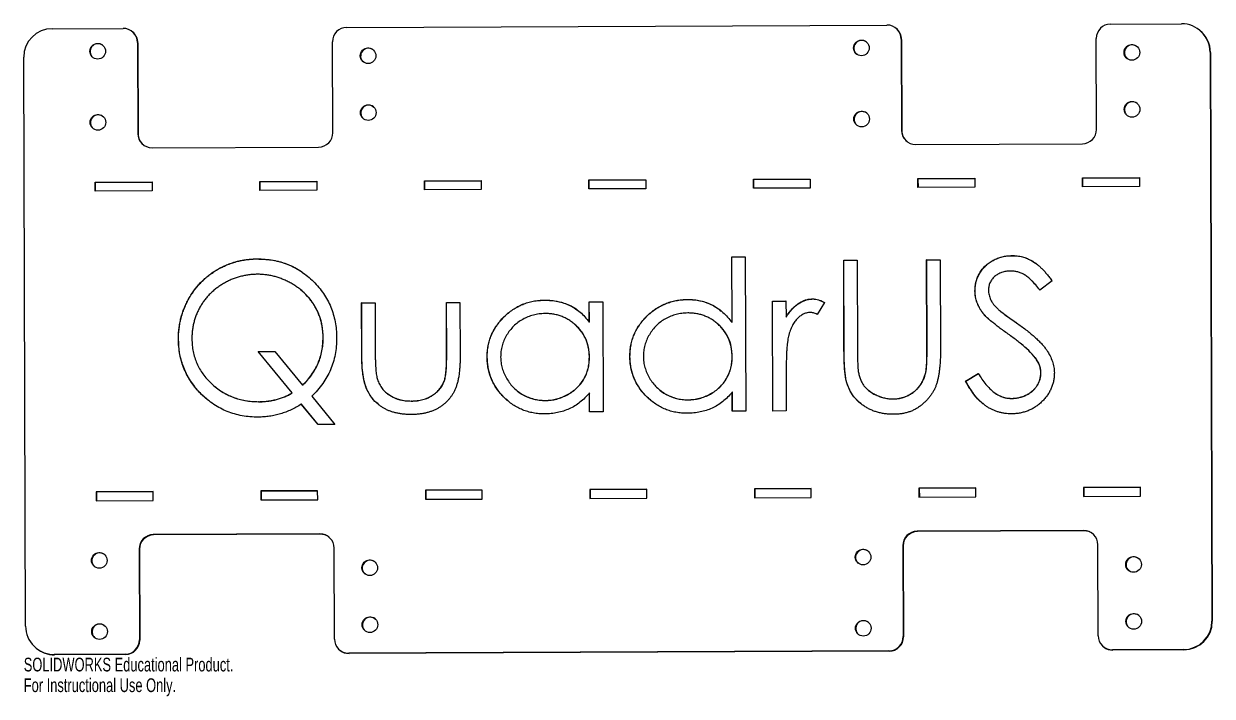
# Model space of a CAD drawing. Header units: millimetres. Extents: x -209 to 209, y -125 to 111.
import ezdxf

# ---------------------------------------------------------------- set-up
doc = ezdxf.new("R2010")
doc.units = ezdxf.units.MM
doc.styles.add('SLDTEXTSTYLE0', font='TXT', dxfattribs={"width": 0.7})

msp = doc.modelspace()

# ---------------------------------------------------------------- linework, layer by layer
at = {"color": 7, "linetype": 'Continuous', "lineweight": 25}
for p, q in [((-198.82, 109.08), (-173.83, 109.19)), ((-95.29, 109.54), (94.58, 110.36)), ((97.86, 109.16), (97.74, 109.25)), ((173.12, 110.7), (198.11, 110.81)), ((-170.55, 107.99), (-170.67, 108.08)), ((-100.17, 72.53), (-100.27, 104.52)), ((99.59, 105.39), (99.69, 73.4)), ((99.71, 105.29), (99.59, 105.39)), ((99.71, 105.29), (99.81, 73.31)), ((168.25, 73.7), (168.14, 105.69)), ((204.55, 108.5), (204.43, 108.59)), ((-168.82, 104.22), (-168.72, 72.23)), ((-168.7, 104.12), (-168.82, 104.22)), ((-168.7, 104.12), (-168.6, 72.14)), ((208.13, 100.86), (208.78, -99.04)), ((208.25, 100.77), (208.13, 100.86)), ((208.25, 100.77), (208.89, -99.14)), ((-208.13, -100.86), (-208.78, 99.04)), ((-168.72, 72.23), (-168.6, 72.14)), ((99.69, 73.4), (99.81, 73.31)), ((-163.7, 67.26), (-105.15, 67.51)), ((104.71, 68.43), (163.27, 68.68)), ((-183.65, 55.17), (-163.67, 55.26)), ((-183.64, 52), (-183.65, 55.17)), ((-183.65, 55.17), (-183.53, 55.08)), ((-183.53, 55.08), (-163.67, 55.17)), ((-183.52, 52), (-183.53, 55.08)), ((-163.67, 55.26), (-163.66, 52.09)), ((-125.83, 55.43), (-105.84, 55.51)), ((-125.82, 52.25), (-125.83, 55.43)), ((-125.83, 55.43), (-125.71, 55.33)), ((-125.71, 55.33), (-105.84, 55.42)), ((-125.7, 52.25), (-125.71, 55.33)), ((-105.84, 55.51), (-105.83, 52.34)), ((-68, 55.68), (-48.01, 55.77)), ((-67.99, 52.5), (-68, 55.68)), ((-68, 55.68), (-67.88, 55.58)), ((-67.88, 55.58), (-48.01, 55.67)), ((-67.87, 52.51), (-67.88, 55.58)), ((-48.01, 55.77), (-48, 52.59)), ((-10.17, 55.93), (9.81, 56.02)), ((-10.16, 52.76), (-10.17, 55.93)), ((-10.17, 55.93), (-10.06, 55.83)), ((-10.06, 55.83), (9.81, 55.92)), ((-10.05, 52.76), (-10.06, 55.83)), ((9.81, 56.02), (9.82, 52.84)), ((47.65, 56.18), (67.64, 56.27)), ((47.66, 53.01), (47.65, 56.18)), ((47.65, 56.18), (47.77, 56.09)), ((47.77, 56.09), (67.64, 56.17)), ((47.78, 53.01), (47.77, 56.09)), ((67.64, 56.27), (67.65, 53.1)), ((105.48, 56.43), (125.46, 56.52)), ((105.49, 53.26), (105.48, 56.43)), ((105.48, 56.43), (105.6, 56.34)), ((105.6, 56.34), (125.46, 56.43)), ((105.61, 53.26), (105.6, 56.34)), ((125.46, 56.52), (125.47, 53.35)), ((163.3, 56.69), (183.29, 56.77)), ((163.31, 53.51), (163.3, 56.69)), ((163.3, 56.69), (163.42, 56.59)), ((163.42, 56.59), (183.29, 56.68)), ((163.43, 53.51), (163.42, 56.59)), ((183.29, 56.77), (183.3, 53.6)), ((-163.66, 52.09), (-183.64, 52)), ((-105.83, 52.34), (-125.82, 52.25)), ((-48, 52.59), (-67.99, 52.5)), ((9.82, 52.84), (-10.16, 52.76)), ((67.65, 53.1), (47.66, 53.01)), ((125.47, 53.35), (105.49, 53.26)), ((183.3, 53.6), (163.31, 53.51)), ((138.54, 29.33), (138.51, 29.36)), ((-126.73, 28.18), (-126.77, 28.21)), ((40.06, 28.94), (44.8, 28.96)), ((40.13, 5.86), (40.06, 28.94)), ((40.09, 28.9), (40.06, 28.94)), ((40.09, 28.9), (44.8, 28.93)), ((40.17, 5.83), (40.09, 28.9)), ((44.8, 28.96), (44.98, -25.29)), ((79.38, 27.75), (84.13, 27.77)), ((79.48, -4.19), (79.38, 27.75)), ((79.42, 27.72), (79.38, 27.75)), ((79.42, 27.72), (84.13, 27.74)), ((79.52, -4.22), (79.42, 27.72)), ((84.13, 27.77), (84.23, -3.92)), ((108.53, 27.88), (113.28, 27.9)), ((108.63, -3.81), (108.53, 27.88)), ((108.57, 27.85), (108.53, 27.88)), ((108.57, 27.85), (113.28, 27.87)), ((108.67, -3.84), (108.57, 27.85)), ((113.28, 27.9), (113.38, -4.05)), ((144.14, 21.76), (144.09, 21.79)), ((-111.4, 17.3), (-111.45, 17.34)), ((125.55, 16.93), (125.52, 16.96)), ((152.62, 20.47), (148.34, 17.2)), ((-90.06, 12.77), (-85.31, 12.79)), ((-90, -5.7), (-90.06, 12.77)), ((-90.02, 12.74), (-90.06, 12.77)), ((-90.02, 12.74), (-85.31, 12.76)), ((-89.96, -5.73), (-90.02, 12.74)), ((-85.31, 12.79), (-85.26, -5.14)), ((-60.23, 12.9), (-55.48, 12.92)), ((-60.17, -5.03), (-60.23, 12.9)), ((-60.19, 12.87), (-60.23, 12.9)), ((-60.19, 12.87), (-55.48, 12.89)), ((-60.13, -5.06), (-60.19, 12.87)), ((-55.48, 12.92), (-55.42, -5.9)), ((-25.66, 13.7), (-25.7, 13.73)), ((-10.06, 13.12), (-5.32, 13.14)), ((-10.04, 5.97), (-10.06, 13.12)), ((-10.02, 13.09), (-10.06, 13.12)), ((-10.02, 13.09), (-5.32, 13.11)), ((-10, 5.94), (-10.02, 13.09)), ((-5.32, 13.14), (-5.19, -25.51)), ((24.51, 13.92), (24.47, 13.95)), ((54.34, 13.4), (59.09, 13.42)), ((54.47, -25.25), (54.34, 13.4)), ((54.38, 13.37), (54.34, 13.4)), ((54.38, 13.37), (59.09, 13.39)), ((54.5, -25.25), (54.38, 13.37)), ((59.09, 13.42), (59.11, 7.73)), ((68.55, 14.11), (68.51, 14.14)), ((72.65, 12.83), (70.06, 8.71)), ((128.54, 8.89), (128.5, 8.92)), ((134.3, 9.93), (134.35, 9.89)), ((-15.59, 5.58), (-15.63, 5.62)), ((-10, 5.94), (-10.04, 5.97)), ((34.58, 5.8), (34.53, 5.84)), ((40.17, 5.83), (40.13, 5.86)), ((59.14, 7.7), (59.11, 7.73)), ((140.93, 5.12), (140.89, 5.15)), ((-154.39, 0.02), (-154.42, 0.05)), ((-103.54, 0.55), (-103.58, 0.58)), ((108.67, -3.84), (108.63, -3.81)), ((141.59, -1.55), (141.54, -1.51)), ((-126.43, -4.34), (-120.51, -4.31)), ((-114.48, -18.89), (-126.43, -4.34)), ((-126.4, -4.37), (-126.43, -4.34)), ((-126.4, -4.37), (-120.49, -4.34)), ((-114.44, -18.92), (-126.4, -4.37)), ((-120.51, -4.31), (-110.77, -16.17)), ((-89.96, -5.73), (-90, -5.7)), ((-60.13, -5.06), (-60.17, -5.03)), ((-45.89, -6.29), (-45.93, -6.26)), ((-9.96, -6.32), (-10, -6.29)), ((4.27, -6.07), (4.24, -6.04)), ((40.21, -6.1), (40.17, -6.07)), ((79.52, -4.22), (79.48, -4.19)), ((146.78, -6.65), (146.75, -6.62)), ((59.17, -12.24), (59.21, -25.23)), ((108.16, -12.06), (108.12, -12.03)), ((122.23, -14.75), (126.69, -12.05)), ((122.27, -14.78), (126.73, -12.08)), ((148.7, -11.84), (148.66, -11.81)), ((-110.73, -16.2), (-110.77, -16.17)), ((-60.89, -14.48), (-60.93, -14.45)), ((80.5, -15.37), (80.46, -15.34)), ((122.27, -14.78), (122.23, -14.75)), ((-141.48, -16.75), (-141.43, -16.79)), ((-114.44, -18.92), (-114.48, -18.89)), ((-107.57, -20.07), (-99.41, -29.99)), ((-81.19, -18.99), (-81.14, -19.02)), ((-35.48, -18.05), (-35.44, -18.09)), ((-9.94, -25.53), (-9.96, -18.85)), ((-9.92, -18.88), (-9.96, -18.85)), ((-9.9, -25.53), (-9.92, -18.88)), ((14.69, -17.84), (14.73, -17.87)), ((40.23, -25.31), (40.21, -18.63)), ((40.25, -18.66), (40.21, -18.63)), ((40.27, -25.31), (40.25, -18.66)), ((88.05, -17.98), (88.1, -18.02)), ((131.73, -18.33), (131.78, -18.37)), ((138.37, -20.85), (138.33, -20.82)), ((-126.21, -22), (-126.25, -21.97)), ((-105.33, -30.02), (-111.23, -22.86)), ((-111.19, -22.89), (-111.23, -22.86)), ((-105.32, -30.02), (-111.19, -22.89)), ((-72.55, -21.77), (-72.59, -21.74)), ((-25.53, -21.56), (-25.56, -21.53)), ((24.64, -21.34), (24.6, -21.31)), ((96.78, -21.03), (96.74, -21)), ((-5.19, -25.51), (-9.94, -25.53)), ((44.98, -25.29), (40.23, -25.31)), ((59.21, -25.23), (54.47, -25.25)), ((-99.41, -29.99), (-105.33, -30.02)), ((-163.31, -53.51), (-183.3, -53.6)), ((-183.3, -53.6), (-183.29, -56.77)), ((-183.3, -53.6), (-183.18, -53.7)), ((-163.31, -53.61), (-183.18, -53.7)), ((-183.18, -53.7), (-183.17, -56.77)), ((-163.3, -56.69), (-163.31, -53.51)), ((-105.49, -53.26), (-125.47, -53.35)), ((-125.47, -53.35), (-125.46, -56.52)), ((-125.47, -53.35), (-125.36, -53.44)), ((-105.49, -53.36), (-125.36, -53.44)), ((-125.36, -53.44), (-125.35, -56.52)), ((-105.48, -56.43), (-105.49, -53.26)), ((-47.66, -53.01), (-67.65, -53.1)), ((-67.65, -53.1), (-67.64, -56.27)), ((-67.65, -53.1), (-67.53, -53.19)), ((-47.66, -53.11), (-67.53, -53.19)), ((-67.53, -53.19), (-67.52, -56.27)), ((-47.65, -56.18), (-47.66, -53.01)), ((10.16, -52.76), (-9.82, -52.84)), ((-9.82, -52.84), (-9.81, -56.02)), ((-9.82, -52.84), (-9.7, -52.94)), ((10.16, -52.85), (-9.7, -52.94)), ((-9.7, -52.94), (-9.69, -56.02)), ((10.17, -55.93), (10.16, -52.76)), ((67.99, -52.5), (48, -52.59)), ((48, -52.59), (48.01, -55.77)), ((48, -52.59), (48.12, -52.69)), ((67.99, -52.6), (48.12, -52.69)), ((48.12, -52.69), (48.13, -55.76)), ((68, -55.68), (67.99, -52.5)), ((125.82, -52.25), (105.83, -52.34)), ((105.83, -52.34), (105.84, -55.51)), ((105.83, -52.34), (105.95, -52.44)), ((125.82, -52.35), (105.95, -52.44)), ((105.95, -52.44), (105.96, -55.51)), ((125.83, -55.43), (125.82, -52.25)), ((183.64, -52), (163.66, -52.09)), ((163.66, -52.09), (163.67, -55.26)), ((163.66, -52.09), (163.77, -52.18)), ((183.64, -52.1), (163.77, -52.18)), ((163.77, -52.18), (163.78, -55.26)), ((183.65, -55.17), (183.64, -52)), ((-183.29, -56.77), (-163.3, -56.69)), ((-125.46, -56.52), (-105.48, -56.43)), ((-67.64, -56.27), (-47.65, -56.18)), ((-9.81, -56.02), (10.17, -55.93)), ((48.01, -55.77), (68, -55.68)), ((105.84, -55.51), (125.83, -55.43)), ((163.67, -55.26), (183.65, -55.17)), ((-104.71, -68.43), (-163.27, -68.68)), ((-163.27, -68.68), (-163.15, -68.78)), ((-104.59, -68.52), (-163.15, -68.78)), ((-104.59, -68.52), (-104.71, -68.43)), ((163.7, -67.26), (105.15, -67.51)), ((105.15, -67.51), (105.26, -67.61)), ((163.82, -67.35), (105.26, -67.61)), ((163.82, -67.35), (163.7, -67.26)), ((-168.25, -73.7), (-168.14, -105.69)), ((-168.13, -73.8), (-168.25, -73.7)), ((-168.13, -73.8), (-168.02, -105.78)), ((-99.59, -105.39), (-99.69, -73.4)), ((100.17, -72.53), (100.27, -104.52)), ((100.28, -72.63), (100.17, -72.53)), ((100.28, -72.63), (100.39, -104.61)), ((168.82, -104.22), (168.72, -72.23)), ((208.78, -99.04), (208.89, -99.14)), ((-204.43, -108.59), (-204.31, -108.69)), ((-168.14, -105.69), (-168.02, -105.78)), ((100.27, -104.52), (100.39, -104.61)), ((170.67, -108.08), (170.79, -108.18)), ((-173.12, -110.7), (-198.11, -110.81)), ((-198.11, -110.81), (-197.99, -110.91)), ((-173, -110.8), (-197.99, -110.91)), ((-173, -110.8), (-173.12, -110.7)), ((-97.74, -109.25), (-97.62, -109.35)), ((95.29, -109.54), (-94.58, -110.36)), ((-94.58, -110.36), (-94.46, -110.46)), ((95.41, -109.63), (-94.46, -110.46)), ((95.41, -109.63), (95.29, -109.54)), ((198.82, -109.08), (173.83, -109.19)), ((173.83, -109.19), (173.95, -109.29)), ((198.93, -109.18), (173.95, -109.29)), ((198.93, -109.18), (198.82, -109.08))]:
    msp.add_line(p, q, dxfattribs=at)
for centre in [(85.61, 102.33), (-182.8, 101.16), (-87.76, 99.57), (180.65, 100.74), (-87.7, 79.58), (85.69, 77.34), (180.71, 80.75), (-182.72, 76.17), (-182.23, -77.76), (86.19, -76.59), (-87.18, -80.34), (181.23, -79.17), (-182.15, -102.75), (-87.12, -100.33), (86.27, -101.58), (181.29, -99.16)]:
    msp.add_circle(centre, 2.75, dxfattribs=at)
for centre, radius, start, end in [((-198.77, 99.08), 10.01, 90.2674, 180.1806), ((-173.81, 104.2), 4.99, 0.1673, 90.2542), ((-95.27, 104.53), 5, 90.2674, 180.1806), ((94.6, 105.37), 4.99, 0.1673, 90.2542), ((94.72, 105.28), 4.99, 0.1741, 51.0125), ((173.15, 105.7), 5, 90.2674, 180.1806), ((198.15, 100.83), 9.98, 0.1673, 90.2542), ((-173.69, 104.11), 4.99, 0.1741, 51.0125), ((85.73, 102.23), 2.75, 52.6596, 229.3812), ((198.27, 100.74), 9.98, 0.1741, 51.0125), ((-182.68, 101.06), 2.75, 52.6596, 229.3812), ((-87.64, 99.47), 2.75, 52.6597, 229.3811), ((180.77, 100.64), 2.75, 52.66, 229.3808), ((-87.58, 79.48), 2.75, 52.6596, 229.3812), ((85.81, 77.24), 2.75, 52.6596, 229.3812), ((180.84, 80.65), 2.75, 52.6599, 229.381), ((-182.6, 76.07), 2.75, 52.6594, 229.3814), ((-163.73, 72.25), 4.99, 180.1673, 270.2542), ((-163.61, 72.15), 4.99, 180.1727, 231.0139), ((-105.17, 72.51), 5, 270.2674, 0.1806), ((104.68, 73.42), 4.99, 180.1673, 270.2542), ((104.8, 73.32), 4.99, 180.1727, 231.0139), ((163.24, 73.68), 5, 270.2674, 0.1806), ((-163.24, -73.68), 5, 90.2674, 180.1806), ((-163.12, -73.78), 5, 90.2674, 180.1806), ((-104.68, -73.42), 4.99, 0.1673, 90.2542), ((-104.57, -73.51), 4.99, 51.0237, 90.2559), ((105.17, -72.51), 5, 90.2674, 180.1806), ((105.29, -72.61), 5, 90.2674, 180.1806), ((163.73, -72.25), 4.99, 0.1673, 90.2542), ((163.85, -72.34), 4.99, 51.0237, 90.2559), ((-182.1, -77.86), 2.75, 52.6596, 229.3812), ((86.31, -76.69), 2.75, 52.6596, 229.3812), ((-87.06, -80.44), 2.75, 52.6597, 229.3811), ((181.35, -79.27), 2.75, 52.6599, 229.3809), ((-182.02, -102.85), 2.75, 52.6596, 229.3812), ((-87, -100.43), 2.75, 52.6596, 229.3812), ((86.39, -101.68), 2.75, 52.6595, 229.3813), ((181.42, -99.26), 2.75, 52.6593, 229.3815), ((198.77, -99.08), 10.01, 270.2674, 0.1806), ((198.89, -99.17), 10.01, 270.2674, 0.1806), ((-198.15, -100.83), 9.98, 180.1673, 270.2542), ((173.81, -104.2), 4.99, 180.1673, 270.2542), ((-173.15, -105.7), 5, 270.2674, 0.1806), ((-173.03, -105.8), 5, 270.2674, 0.1806), ((-94.6, -105.37), 4.99, 180.1673, 270.2542), ((95.27, -104.53), 5, 270.2674, 0.1806), ((95.38, -104.63), 5, 270.2674, 0.1806), ((173.93, -104.3), 4.99, 231.0237, 270.2559), ((-198.03, -100.93), 9.98, 231.0237, 270.2559), ((-94.48, -105.47), 4.99, 231.0237, 270.2559)]:
    msp.add_arc(centre, radius, start, end, dxfattribs=at)
for points, knots in [([(125.52, 16.96), (125.53, 17.52), (125.57, 18.63), (125.9, 20.25), (126.41, 21.8), (127.15, 23.25), (128.07, 24.59), (129.16, 25.81), (130.45, 26.84), (131.88, 27.74), (133.43, 28.45), (135.06, 28.99), (136.76, 29.29), (137.92, 29.34), (138.51, 29.36)], [0, 0, 0, 0, 0.083795, 0.165799, 0.246309, 0.327739, 0.408782, 0.48971, 0.57138, 0.655987, 0.741493, 0.826526, 0.911979, 1, 1, 1, 1]), ([(125.55, 16.93), (125.57, 17.49), (125.61, 18.6), (125.93, 20.22), (126.44, 21.77), (127.19, 23.22), (128.11, 24.56), (129.19, 25.78), (130.49, 26.81), (131.92, 27.71), (133.47, 28.42), (135.09, 28.96), (136.8, 29.26), (137.96, 29.31), (138.54, 29.33)], [0, 0, 0, 0, 0.083795, 0.165799, 0.246309, 0.327739, 0.408782, 0.48971, 0.57138, 0.655987, 0.741493, 0.826526, 0.911979, 1, 1, 1, 1]), ([(138.51, 29.36), (139.13, 29.35), (140.37, 29.31), (142.19, 28.94), (143.95, 28.34), (145.36, 27.64), (146.47, 26.95), (147.32, 26.32), (148.17, 25.59), (149.05, 24.77), (149.92, 23.84), (150.82, 22.81), (151.73, 21.69), (152.32, 20.88), (152.62, 20.47)], [0, 0, 0, 0, 0.107235, 0.21266, 0.318816, 0.426781, 0.483635, 0.543594, 0.608299, 0.67712, 0.75068, 0.82871, 0.912188, 1, 1, 1, 1]), ([(138.54, 29.33), (139.63, 29.27), (141.79, 29.14), (144.86, 28.03), (146.59, 26.8), (147.43, 26.19)], [0, 0, 0, 0, 0.338017, 0.676144, 1, 1, 1, 1]), ([(-154.42, 0.05), (-154.42, 0.68), (-154.4, 1.93), (-154.22, 3.79), (-153.94, 5.62), (-153.55, 7.41), (-153.03, 9.17), (-152.4, 10.9), (-151.65, 12.58), (-150.79, 14.23), (-149.83, 15.82), (-148.79, 17.33), (-147.66, 18.75), (-146.44, 20.07), (-145.14, 21.31), (-143.76, 22.46), (-142.29, 23.52), (-140.74, 24.49), (-139.13, 25.35), (-137.49, 26.11), (-135.8, 26.74), (-134.07, 27.28), (-132.3, 27.69), (-130.49, 27.98), (-128.65, 28.18), (-127.4, 28.2), (-126.77, 28.21)], [0, 0, 0, 0, 0.042948, 0.085594, 0.127348, 0.169126, 0.21064, 0.252532, 0.29431, 0.336817, 0.379132, 0.420882, 0.462052, 0.502841, 0.543619, 0.584567, 0.62553, 0.667228, 0.708769, 0.750107, 0.791011, 0.832062, 0.87337, 0.914886, 0.957052, 1, 1, 1, 1]), ([(-154.39, 0.02), (-154.38, 0.65), (-154.37, 1.9), (-154.18, 3.76), (-153.91, 5.59), (-153.51, 7.38), (-152.99, 9.14), (-152.37, 10.87), (-151.61, 12.55), (-150.75, 14.2), (-149.8, 15.79), (-148.75, 17.3), (-147.62, 18.72), (-146.4, 20.04), (-145.1, 21.28), (-143.72, 22.43), (-142.25, 23.49), (-140.71, 24.46), (-139.1, 25.32), (-137.45, 26.08), (-135.76, 26.71), (-134.03, 27.25), (-132.26, 27.66), (-130.45, 27.94), (-128.61, 28.15), (-127.36, 28.17), (-126.73, 28.18)], [0, 0, 0, 0, 0.042948, 0.085594, 0.127348, 0.169126, 0.21064, 0.252532, 0.29431, 0.336817, 0.379132, 0.420882, 0.462052, 0.502841, 0.543619, 0.584567, 0.62553, 0.667228, 0.708769, 0.750107, 0.791011, 0.832062, 0.87337, 0.914886, 0.957052, 1, 1, 1, 1]), ([(-126.77, 28.21), (-125.81, 28.19), (-123.92, 28.15), (-121.15, 27.77), (-118.48, 27.16), (-115.94, 26.29), (-113.5, 25.15), (-111.18, 23.78), (-108.98, 22.12), (-106.92, 20.26), (-105.03, 18.22), (-103.39, 16.02), (-101.98, 13.72), (-100.84, 11.3), (-99.94, 8.75), (-99.32, 6.09), (-98.91, 3.32), (-98.86, 1.43), (-98.83, 0.46)], [0, 0, 0, 0, 0.065664, 0.128968, 0.190919, 0.251937, 0.312679, 0.374018, 0.436194, 0.500049, 0.563725, 0.625949, 0.687082, 0.747824, 0.808843, 0.870793, 0.934336, 1, 1, 1, 1]), ([(-126.73, 28.18), (-125.09, 28.12), (-121.81, 27.99), (-117.02, 26.77), (-112.72, 24.88), (-110.32, 23.04), (-109.22, 22.19)], [0, 0, 0, 0, 0.26023, 0.520438, 0.780602, 1, 1, 1, 1]), ([(-126.73, 22.78), (-127.24, 22.77), (-128.25, 22.76), (-129.75, 22.59), (-131.22, 22.36), (-132.68, 22.02), (-134.11, 21.59), (-135.51, 21.06), (-136.9, 20.45), (-138.25, 19.74), (-139.56, 18.95), (-140.81, 18.1), (-141.97, 17.17), (-143.07, 16.18), (-144.08, 15.12), (-145.03, 14), (-145.9, 12.8), (-146.69, 11.55), (-147.39, 10.24), (-148.02, 8.9), (-148.53, 7.52), (-148.95, 6.1), (-149.29, 4.65), (-149.51, 3.16), (-149.67, 1.64), (-149.67, 0.61), (-149.68, 0.09)], [0, 0, 0, 0, 0.042218, 0.084328, 0.125859, 0.167312, 0.208865, 0.250694, 0.292585, 0.335484, 0.378099, 0.420171, 0.46156, 0.502514, 0.543211, 0.584248, 0.625213, 0.666475, 0.70781, 0.74887, 0.789869, 0.830856, 0.872376, 0.914199, 0.956602, 1, 1, 1, 1]), ([(-103.58, 0.58), (-103.59, 1.09), (-103.6, 2.11), (-103.77, 3.6), (-104, 5.07), (-104.33, 6.5), (-104.76, 7.89), (-105.29, 9.24), (-105.9, 10.55), (-106.62, 11.82), (-107.41, 13.04), (-108.29, 14.2), (-109.25, 15.29), (-110.27, 16.33), (-111.38, 17.31), (-112.57, 18.21), (-113.83, 19.06), (-115.16, 19.83), (-116.53, 20.53), (-117.93, 21.14), (-119.36, 21.65), (-120.8, 22.07), (-122.26, 22.4), (-123.74, 22.62), (-125.23, 22.77), (-126.23, 22.78), (-126.73, 22.78)], [0, 0, 0, 0, 0.04304, 0.085082, 0.126546, 0.167645, 0.208286, 0.248676, 0.289295, 0.330074, 0.371061, 0.411533, 0.452341, 0.493046, 0.534246, 0.576144, 0.618445, 0.661802, 0.705196, 0.747976, 0.790311, 0.832373, 0.874051, 0.915807, 0.95785, 1, 1, 1, 1]), ([(137.99, 23.94), (137.45, 23.92), (136.39, 23.88), (134.9, 23.48), (133.56, 22.87), (132.4, 22.02), (131.44, 21), (130.75, 19.84), (130.33, 18.56), (130.29, 17.66), (130.26, 17.21)], [0, 0, 0, 0, 0.143073, 0.275903, 0.402371, 0.528414, 0.650356, 0.765895, 0.880774, 1, 1, 1, 1]), ([(148.34, 17.2), (148.08, 17.53), (147.58, 18.17), (146.82, 19.07), (146.11, 19.89), (145.4, 20.6), (144.74, 21.24), (144.1, 21.79), (143.49, 22.26), (142.73, 22.75), (141.76, 23.24), (140.55, 23.64), (139.29, 23.89), (138.43, 23.92), (137.99, 23.94)], [0, 0, 0, 0, 0.098472, 0.189635, 0.274192, 0.352193, 0.423211, 0.488565, 0.548489, 0.601458, 0.701219, 0.800394, 0.898542, 1, 1, 1, 1]), ([(148.38, 17.17), (147.88, 17.8), (146.88, 19.04), (145.49, 20.61), (144.48, 21.41), (144.1, 21.72)], [0, 0, 0, 0, 0.383382, 0.76668, 1, 1, 1, 1]), ([(-103.54, 0.55), (-103.61, 1.88), (-103.74, 4.55), (-104.81, 8.43), (-106.61, 12.01), (-108.83, 15.03), (-110.65, 16.58), (-111.45, 17.26)], [0, 0, 0, 0, 0.208836, 0.417606, 0.626389, 0.835169, 1, 1, 1, 1]), ([(128.5, 8.92), (128.26, 9.23), (127.8, 9.84), (127.19, 10.8), (126.67, 11.78), (126.26, 12.78), (125.92, 13.79), (125.69, 14.83), (125.54, 15.89), (125.52, 16.61), (125.52, 16.96)], [0, 0, 0, 0, 0.133507, 0.262559, 0.388264, 0.512667, 0.633722, 0.755394, 0.877553, 1, 1, 1, 1]), ([(128.54, 8.89), (128.3, 9.2), (127.84, 9.81), (127.23, 10.77), (126.71, 11.75), (126.3, 12.75), (125.96, 13.76), (125.73, 14.8), (125.58, 15.86), (125.56, 16.58), (125.55, 16.93)], [0, 0, 0, 0, 0.133507, 0.262559, 0.388264, 0.512667, 0.633722, 0.755394, 0.877553, 1, 1, 1, 1]), ([(130.26, 17.21), (130.27, 16.92), (130.28, 16.36), (130.45, 15.52), (130.68, 14.69), (131.02, 13.86), (131.47, 13.02), (132.09, 12.16), (132.86, 11.27), (133.46, 10.69), (133.77, 10.39)], [0, 0, 0, 0, 0.107316, 0.214807, 0.323387, 0.434596, 0.553285, 0.685984, 0.834209, 1, 1, 1, 1]), ([(-45.93, -6.26), (-45.91, -5.58), (-45.88, -4.26), (-45.61, -2.3), (-45.15, -0.42), (-44.49, 1.39), (-43.66, 3.12), (-42.62, 4.78), (-41.42, 6.37), (-40.03, 7.85), (-38.53, 9.22), (-36.92, 10.42), (-35.24, 11.44), (-33.48, 12.26), (-31.64, 12.92), (-29.73, 13.39), (-27.74, 13.66), (-26.38, 13.71), (-25.7, 13.73)], [0, 0, 0, 0, 0.063781, 0.126093, 0.186924, 0.247601, 0.308037, 0.369349, 0.432257, 0.497022, 0.561849, 0.624889, 0.686996, 0.748051, 0.809562, 0.871617, 0.934879, 1, 1, 1, 1]), ([(-45.89, -6.29), (-45.88, -5.61), (-45.84, -4.29), (-45.57, -2.33), (-45.11, -0.45), (-44.46, 1.36), (-43.62, 3.09), (-42.58, 4.75), (-41.38, 6.34), (-39.99, 7.82), (-38.49, 9.18), (-36.89, 10.39), (-35.2, 11.41), (-33.44, 12.23), (-31.61, 12.89), (-29.69, 13.36), (-27.7, 13.63), (-26.35, 13.68), (-25.66, 13.7)], [0, 0, 0, 0, 0.063781, 0.126093, 0.186924, 0.247601, 0.308037, 0.369349, 0.432257, 0.497022, 0.561849, 0.624889, 0.686996, 0.748051, 0.809562, 0.871617, 0.934879, 1, 1, 1, 1]), ([(-25.7, 13.73), (-24.91, 13.71), (-23.36, 13.68), (-21.1, 13.33), (-18.95, 12.74), (-16.91, 11.93), (-14.99, 10.86), (-13.2, 9.5), (-11.52, 7.87), (-10.54, 6.61), (-10.04, 5.97)], [0, 0, 0, 0, 0.12985, 0.254629, 0.376538, 0.495767, 0.615298, 0.738131, 0.865209, 1, 1, 1, 1]), ([(-25.66, 13.7), (-24.53, 13.66), (-22.26, 13.59), (-18.95, 12.76), (-15.98, 11.58), (-14.4, 10.29), (-13.7, 9.73)], [0, 0, 0, 0, 0.263921, 0.527811, 0.791628, 1, 1, 1, 1]), ([(4.24, -6.04), (4.25, -5.37), (4.29, -4.04), (4.56, -2.08), (5.02, -0.2), (5.68, 1.61), (6.51, 3.34), (7.55, 4.99), (8.75, 6.59), (10.14, 8.07), (11.64, 9.43), (13.25, 10.64), (14.93, 11.65), (16.69, 12.48), (18.52, 13.14), (20.44, 13.61), (22.43, 13.88), (23.78, 13.93), (24.47, 13.95)], [0, 0, 0, 0, 0.063781, 0.126093, 0.186924, 0.247601, 0.308037, 0.369349, 0.432257, 0.497022, 0.561849, 0.624889, 0.686996, 0.748051, 0.809562, 0.871617, 0.934879, 1, 1, 1, 1]), ([(4.27, -6.07), (4.29, -5.4), (4.32, -4.07), (4.6, -2.11), (5.06, -0.23), (5.71, 1.58), (6.55, 3.31), (7.58, 4.96), (8.78, 6.56), (10.17, 8.04), (11.68, 9.4), (13.28, 10.61), (14.96, 11.62), (16.73, 12.45), (18.56, 13.11), (20.48, 13.58), (22.47, 13.85), (23.82, 13.9), (24.51, 13.92)], [0, 0, 0, 0, 0.063781, 0.126093, 0.186924, 0.247601, 0.308037, 0.369349, 0.432257, 0.497022, 0.561849, 0.624889, 0.686996, 0.748051, 0.809562, 0.871617, 0.934879, 1, 1, 1, 1]), ([(24.47, 13.95), (25.26, 13.93), (26.81, 13.89), (29.08, 13.51), (31.22, 12.87), (33.26, 11.98), (35.17, 10.83), (36.97, 9.43), (38.64, 7.76), (39.63, 6.5), (40.13, 5.86)], [0, 0, 0, 0, 0.128871, 0.25296, 0.374726, 0.494605, 0.615245, 0.738537, 0.866256, 1, 1, 1, 1]), ([(24.51, 13.92), (25.65, 13.88), (27.94, 13.8), (31.26, 12.88), (34.13, 11.61), (35.65, 10.35), (36.28, 9.82)], [0, 0, 0, 0, 0.268585, 0.537145, 0.805634, 1, 1, 1, 1]), ([(59.11, 7.73), (59.46, 8.26), (60.12, 9.28), (61.23, 10.62), (62.37, 11.74), (63.55, 12.62), (64.76, 13.29), (65.98, 13.79), (67.24, 14.08), (68.09, 14.12), (68.51, 14.14)], [0, 0, 0, 0, 0.160078, 0.306147, 0.438417, 0.561321, 0.67611, 0.786089, 0.89283, 1, 1, 1, 1]), ([(59.14, 7.7), (59.49, 8.23), (60.16, 9.25), (61.27, 10.59), (62.41, 11.71), (63.59, 12.59), (64.8, 13.26), (66.02, 13.76), (67.28, 14.05), (68.13, 14.09), (68.55, 14.11)], [0, 0, 0, 0, 0.160078, 0.306147, 0.438417, 0.561321, 0.67611, 0.786089, 0.89283, 1, 1, 1, 1]), ([(68.51, 14.14), (68.84, 14.12), (69.52, 14.09), (70.55, 13.83), (71.61, 13.43), (72.29, 13.04), (72.65, 12.83)], [0, 0, 0, 0, 0.2253, 0.461223, 0.720296, 1, 1, 1, 1]), ([(68.55, 14.11), (68.88, 14.09), (69.56, 14.06), (70.58, 13.8), (71.64, 13.4), (72.33, 13.01), (72.69, 12.8)], [0, 0, 0, 0, 0.2253, 0.461223, 0.720296, 1, 1, 1, 1]), ([(-25.62, 8.98), (-26.31, 8.96), (-27.68, 8.9), (-29.69, 8.51), (-31.61, 7.87), (-33.44, 7), (-35.14, 5.9), (-36.65, 4.58), (-38, 3.07), (-39.12, 1.36), (-40.06, -0.45), (-40.7, -2.36), (-41.13, -4.31), (-41.17, -5.63), (-41.18, -6.29)], [0, 0, 0, 0, 0.085924, 0.169601, 0.252487, 0.33626, 0.419524, 0.502059, 0.584802, 0.669633, 0.754174, 0.836651, 0.918006, 1, 1, 1, 1]), ([(-10, -6.29), (-10.02, -5.76), (-10.05, -4.71), (-10.27, -3.16), (-10.62, -1.69), (-11.12, -0.28), (-11.76, 1.06), (-12.54, 2.33), (-13.46, 3.53), (-14.51, 4.65), (-15.66, 5.67), (-16.89, 6.57), (-18.19, 7.32), (-19.55, 7.93), (-20.98, 8.42), (-22.47, 8.74), (-24.02, 8.96), (-25.08, 8.98), (-25.62, 8.98)], [0, 0, 0, 0, 0.065629, 0.129178, 0.191204, 0.251894, 0.312484, 0.373467, 0.435119, 0.498409, 0.561758, 0.624194, 0.685104, 0.746116, 0.807626, 0.869976, 0.933956, 1, 1, 1, 1]), ([(24.55, 9.2), (23.85, 9.17), (22.48, 9.12), (20.48, 8.73), (18.55, 8.09), (16.73, 7.22), (15.03, 6.12), (13.52, 4.8), (12.16, 3.29), (11.05, 1.58), (10.11, -0.23), (9.47, -2.14), (9.04, -4.09), (9, -5.41), (8.98, -6.07)], [0, 0, 0, 0, 0.085924, 0.169601, 0.252487, 0.33626, 0.419524, 0.502059, 0.584802, 0.669633, 0.754174, 0.836651, 0.918006, 1, 1, 1, 1]), ([(40.17, -6.07), (40.15, -5.54), (40.12, -4.49), (39.9, -2.94), (39.55, -1.47), (39.05, -0.06), (38.41, 1.28), (37.63, 2.55), (36.7, 3.75), (35.66, 4.87), (34.5, 5.89), (33.28, 6.79), (31.98, 7.54), (30.61, 8.15), (29.19, 8.64), (27.7, 8.96), (26.14, 9.18), (25.09, 9.19), (24.55, 9.2)], [0, 0, 0, 0, 0.065629, 0.129178, 0.191204, 0.251894, 0.312484, 0.373467, 0.435119, 0.498409, 0.561758, 0.624194, 0.685104, 0.746116, 0.807626, 0.869976, 0.933956, 1, 1, 1, 1]), ([(67.63, 9.39), (67.24, 9.36), (66.47, 9.31), (65.33, 8.89), (64.22, 8.24), (63.35, 7.5), (62.67, 6.79), (62.19, 6.18), (61.75, 5.49), (61.32, 4.73), (60.94, 3.9), (60.58, 3.01), (60.25, 2.04), (60.07, 1.37), (59.98, 1.03)], [0, 0, 0, 0, 0.094661, 0.191356, 0.295949, 0.410385, 0.471996, 0.536483, 0.603168, 0.674158, 0.749363, 0.828305, 0.912051, 1, 1, 1, 1]), ([(70.06, 8.71), (69.83, 8.81), (69.39, 9), (68.76, 9.23), (68.17, 9.36), (67.8, 9.38), (67.63, 9.39)], [0, 0, 0, 0, 0.295139, 0.56023, 0.794983, 1, 1, 1, 1]), ([(137.19, 1.77), (136.63, 2.16), (135.56, 2.92), (134.07, 4.03), (132.74, 5.06), (131.56, 5.98), (130.56, 6.85), (129.71, 7.6), (129.04, 8.28), (128.67, 8.73), (128.5, 8.92)], [0, 0, 0, 0, 0.181532, 0.347075, 0.495559, 0.629077, 0.745524, 0.845834, 0.930783, 1, 1, 1, 1]), ([(131.81, 5.81), (131.29, 6.23), (130.11, 7.18), (129.1, 8.28), (128.54, 8.89)], [0, 0, 0, 0, 0.449868, 1, 1, 1, 1]), ([(133.77, 10.39), (133.88, 10.29), (134.16, 10.04), (134.66, 9.64), (135.33, 9.15), (136.14, 8.54), (137.11, 7.83), (138.24, 7.04), (139.51, 6.13), (140.41, 5.49), (140.89, 5.15)], [0, 0, 0, 0, 0.052594, 0.124952, 0.218094, 0.333502, 0.468789, 0.624938, 0.801683, 1, 1, 1, 1]), ([(134.36, 9.92), (134.82, 9.55), (135.93, 8.67), (138.14, 7.1), (139.87, 5.87), (140.93, 5.12)], [0, 0, 0, 0, 0.217137, 0.521579, 1, 1, 1, 1]), ([(-9.96, -6.32), (-10.03, -5.18), (-10.16, -2.9), (-11.27, 0.36), (-13.08, 3.29), (-14.76, 4.82), (-15.59, 5.58)], [0, 0, 0, 0, 0.250595, 0.501004, 0.751448, 1, 1, 1, 1]), ([(40.21, -6.1), (40.14, -4.96), (40.01, -2.68), (38.9, 0.58), (37.09, 3.51), (35.41, 5.04), (34.57, 5.8)], [0, 0, 0, 0, 0.250595, 0.501004, 0.751448, 1, 1, 1, 1]), ([(140.89, 5.15), (141.47, 4.74), (142.58, 3.93), (144.17, 2.73), (145.6, 1.54), (146.9, 0.39), (148.07, -0.71), (149.09, -1.79), (149.98, -2.83), (150.94, -4.16), (151.92, -5.8), (152.76, -7.81), (153.3, -9.83), (153.37, -11.19), (153.41, -11.86)], [0, 0, 0, 0, 0.0969723, 0.1877734, 0.2723961, 0.351321, 0.4243348, 0.4919088, 0.5542332, 0.6112677, 0.7163478, 0.8145401, 0.9084955, 1, 1, 1, 1]), ([(140.93, 5.12), (142.05, 4.34), (143.32, 3.45), (144.48, 2.44), (144.62, 2.33)], [0, 0, 0, 0, 0.884951, 1, 1, 1, 1]), ([(-126.39, -27.4), (-127.35, -27.38), (-129.25, -27.34), (-132.03, -26.95), (-134.7, -26.35), (-137.26, -25.48), (-139.69, -24.34), (-142.02, -22.96), (-144.23, -21.32), (-146.3, -19.45), (-148.19, -17.41), (-149.85, -15.23), (-151.26, -12.95), (-152.41, -10.55), (-153.32, -8.06), (-153.94, -5.44), (-154.35, -2.73), (-154.4, -0.89), (-154.42, 0.05)], [0, 0, 0, 0, 0.065984, 0.129836, 0.192325, 0.253869, 0.314908, 0.376545, 0.439412, 0.503578, 0.567728, 0.630013, 0.691362, 0.751743, 0.812225, 0.873298, 0.935711, 1, 1, 1, 1]), ([(-144, -21.39), (-144.15, -21.29), (-145.64, -20.26), (-147.96, -17.71), (-150.86, -13.84), (-152.91, -9.46), (-154.16, -4.79), (-154.31, -1.58), (-154.39, 0.02)], [0, 0, 0, 0, 0.021441, 0.220023, 0.41503, 0.610011, 0.804989, 1, 1, 1, 1]), ([(-149.68, 0.09), (-149.66, -0.67), (-149.61, -2.17), (-149.28, -4.38), (-148.73, -6.49), (-147.98, -8.51), (-147, -10.44), (-145.82, -12.28), (-144.4, -14.01), (-142.81, -15.65), (-141.06, -17.13), (-139.2, -18.44), (-137.26, -19.54), (-135.22, -20.43), (-133.11, -21.14), (-130.9, -21.62), (-128.6, -21.93), (-127.04, -21.96), (-126.25, -21.97)], [0, 0, 0, 0, 0.063906, 0.125723, 0.186151, 0.245994, 0.306132, 0.366881, 0.4291, 0.493266, 0.557827, 0.620803, 0.682755, 0.744542, 0.806599, 0.869334, 0.933745, 1, 1, 1, 1]), ([(-110.77, -16.17), (-110.2, -15.58), (-109.06, -14.42), (-107.6, -12.53), (-106.34, -10.56), (-105.33, -8.49), (-104.53, -6.34), (-103.98, -4.11), (-103.64, -1.79), (-103.6, -0.22), (-103.58, 0.58)], [0, 0, 0, 0, 0.1315263, 0.258718, 0.3827297, 0.5050598, 0.6263067, 0.7481633, 0.8726878, 1, 1, 1, 1]), ([(-110.73, -16.2), (-110.16, -15.61), (-109.03, -14.45), (-107.56, -12.56), (-106.3, -10.59), (-105.29, -8.52), (-104.49, -6.37), (-103.94, -4.14), (-103.6, -1.82), (-103.56, -0.25), (-103.54, 0.55)], [0, 0, 0, 0, 0.1315263, 0.258718, 0.3827297, 0.5050598, 0.6263067, 0.7481633, 0.8726878, 1, 1, 1, 1]), ([(-98.83, 0.46), (-98.85, -0.54), (-98.9, -2.51), (-99.32, -5.39), (-99.98, -8.16), (-100.94, -10.78), (-102.18, -13.29), (-103.71, -15.68), (-105.49, -17.97), (-106.87, -19.36), (-107.57, -20.07)], [0, 0, 0, 0, 0.13069, 0.256994, 0.380068, 0.501068, 0.621757, 0.744353, 0.870147, 1, 1, 1, 1]), ([(59.98, 1.03), (59.91, 0.72), (59.75, 0.04), (59.6, -1.1), (59.45, -2.44), (59.35, -4), (59.26, -5.76), (59.21, -7.73), (59.17, -9.92), (59.17, -11.44), (59.17, -12.24)], [0, 0, 0, 0, 0.070855, 0.156938, 0.2586, 0.375891, 0.508166, 0.656238, 0.820177, 1, 1, 1, 1]), ([(146.75, -6.62), (146.51, -6.32), (146.01, -5.69), (145.14, -4.75), (144.15, -3.77), (143.03, -2.74), (141.75, -1.67), (140.35, -0.56), (138.82, 0.6), (137.74, 1.37), (137.19, 1.77)], [0, 0, 0, 0, 0.090283, 0.190095, 0.29918, 0.418913, 0.54837, 0.688782, 0.839076, 1, 1, 1, 1]), ([(84.23, -3.92), (84.23, -4.37), (84.23, -5.22), (84.24, -6.43), (84.27, -7.51), (84.29, -8.45), (84.33, -9.27), (84.36, -9.95), (84.4, -10.5), (84.44, -10.82), (84.46, -10.95)], [0, 0, 0, 0, 0.191079, 0.362605, 0.516099, 0.650038, 0.765977, 0.862374, 0.940842, 1, 1, 1, 1]), ([(113.38, -4.05), (113.38, -4.62), (113.38, -5.75), (113.32, -7.39), (113.22, -8.96), (113.07, -10.43), (112.9, -11.82), (112.67, -13.13), (112.42, -14.36), (112.1, -15.51), (111.72, -16.59), (111.27, -17.64), (110.72, -18.65), (110.09, -19.62), (109.39, -20.57), (108.58, -21.46), (107.71, -22.34), (106.76, -23.16), (105.73, -23.92), (104.64, -24.58), (103.51, -25.16), (102.31, -25.61), (101.06, -25.97), (99.76, -26.23), (98.41, -26.38), (97.49, -26.41), (97.02, -26.42)], [0, 0, 0, 0, 0.054849, 0.10704, 0.156951, 0.203957, 0.248404, 0.290446, 0.330373, 0.367763, 0.403841, 0.439849, 0.476289, 0.51278, 0.550262, 0.588152, 0.62741, 0.667737, 0.708183, 0.748633, 0.78881, 0.829491, 0.870394, 0.912229, 0.955554, 1, 1, 1, 1]), ([(108.12, -12.03), (108.17, -11.84), (108.27, -11.42), (108.36, -10.72), (108.45, -9.89), (108.52, -8.93), (108.58, -7.84), (108.62, -6.61), (108.63, -5.25), (108.63, -4.31), (108.63, -3.81)], [0, 0, 0, 0, 0.069835, 0.155621, 0.257802, 0.373811, 0.506402, 0.655564, 0.820079, 1, 1, 1, 1]), ([(108.16, -12.06), (108.2, -11.87), (108.3, -11.45), (108.39, -10.75), (108.49, -9.92), (108.56, -8.96), (108.62, -7.87), (108.65, -6.64), (108.67, -5.28), (108.67, -4.34), (108.67, -3.84)], [0, 0, 0, 0, 0.069835, 0.155621, 0.257802, 0.373811, 0.506402, 0.655564, 0.820079, 1, 1, 1, 1]), ([(146.78, -6.65), (146, -5.75), (144.44, -3.95), (142.62, -2.33), (141.62, -1.58), (141.58, -1.55)], [0, 0, 0, 0, 0.488904, 0.9781175, 1, 1, 1, 1]), ([(-72.61, -26.48), (-73.08, -26.48), (-74.01, -26.47), (-75.36, -26.37), (-76.66, -26.2), (-77.9, -25.95), (-79.08, -25.64), (-80.2, -25.26), (-81.26, -24.8), (-82.26, -24.27), (-83.2, -23.68), (-84.08, -23.03), (-84.9, -22.32), (-85.66, -21.56), (-86.35, -20.73), (-86.98, -19.85), (-87.56, -18.92), (-88.08, -17.93), (-88.53, -16.83), (-88.92, -15.62), (-89.25, -14.28), (-89.52, -12.81), (-89.73, -11.21), (-89.89, -9.49), (-89.97, -7.64), (-89.99, -6.36), (-90, -5.7)], [0, 0, 0, 0, 0.0451517, 0.0887273, 0.1305341, 0.1710707, 0.2100958, 0.2477692, 0.2848494, 0.3209855, 0.3563874, 0.3915493, 0.4261914, 0.4605111, 0.4949714, 0.5295336, 0.5645757, 0.6000962, 0.6375349, 0.6782134, 0.7225827, 0.7701823, 0.8218793, 0.877067, 0.936524, 1, 1, 1, 1]), ([(-84.03, -22.92), (-84.48, -22.58), (-85.87, -21.55), (-87.52, -19.14), (-88.91, -15.96), (-89.56, -12.58), (-89.91, -9.16), (-89.94, -6.87), (-89.96, -5.73)], [0, 0, 0, 0, 0.0890368, 0.2736629, 0.4550059, 0.6366033, 0.8182844, 1, 1, 1, 1]), ([(-85.26, -5.14), (-85.25, -5.66), (-85.24, -6.67), (-85.21, -8.12), (-85.14, -9.44), (-85.06, -10.63), (-84.95, -11.7), (-84.82, -12.63), (-84.68, -13.45), (-84.54, -13.94), (-84.47, -14.17)], [0, 0, 0, 0, 0.173617, 0.33212, 0.477936, 0.609932, 0.727032, 0.831671, 0.921715, 1, 1, 1, 1]), ([(-55.42, -5.9), (-55.43, -6.53), (-55.44, -7.78), (-55.51, -9.58), (-55.65, -11.26), (-55.86, -12.82), (-56.11, -14.25), (-56.44, -15.57), (-56.83, -16.76), (-57.27, -17.85), (-57.78, -18.83), (-58.34, -19.76), (-58.97, -20.64), (-59.65, -21.46), (-60.4, -22.22), (-61.21, -22.93), (-62.08, -23.59), (-63, -24.19), (-63.99, -24.73), (-65.04, -25.2), (-66.16, -25.58), (-67.33, -25.9), (-68.56, -26.17), (-69.86, -26.35), (-71.22, -26.46), (-72.14, -26.48), (-72.61, -26.48)], [0, 0, 0, 0, 0.0622067, 0.1206894, 0.1755389, 0.2261783, 0.2736959, 0.3172849, 0.3578179, 0.3954064, 0.4310651, 0.4660722, 0.5007862, 0.5354134, 0.5701615, 0.6047511, 0.6400772, 0.6756315, 0.7119156, 0.7494585, 0.7872772, 0.8267894, 0.8674954, 0.9101644, 0.9539412, 1, 1, 1, 1]), ([(-60.93, -14.45), (-60.86, -14.24), (-60.72, -13.77), (-60.58, -12.98), (-60.44, -12.03), (-60.35, -10.93), (-60.25, -9.67), (-60.21, -8.26), (-60.17, -6.69), (-60.17, -5.6), (-60.17, -5.03)], [0, 0, 0, 0, 0.069695, 0.154079, 0.2546, 0.371365, 0.504738, 0.653483, 0.818947, 1, 1, 1, 1]), ([(-60.89, -14.48), (-60.83, -14.27), (-60.69, -13.8), (-60.54, -13.01), (-60.4, -12.06), (-60.31, -10.96), (-60.21, -9.7), (-60.18, -8.29), (-60.13, -6.72), (-60.13, -5.63), (-60.13, -5.06)], [0, 0, 0, 0, 0.069695, 0.154079, 0.2546, 0.371365, 0.504738, 0.653483, 0.818947, 1, 1, 1, 1]), ([(-25.72, -26.28), (-26.4, -26.26), (-27.75, -26.23), (-29.73, -25.96), (-31.63, -25.51), (-33.47, -24.88), (-35.22, -24.06), (-36.89, -23.05), (-38.49, -21.86), (-39.99, -20.5), (-41.38, -19.02), (-42.59, -17.44), (-43.62, -15.77), (-44.46, -14.02), (-45.12, -12.19), (-45.58, -10.28), (-45.87, -8.3), (-45.91, -6.94), (-45.93, -6.26)], [0, 0, 0, 0, 0.064627, 0.127448, 0.189025, 0.249958, 0.310703, 0.372084, 0.434702, 0.499345, 0.563968, 0.626519, 0.688074, 0.749265, 0.810309, 0.871887, 0.935039, 1, 1, 1, 1]), ([(-38.3, -21.94), (-39.32, -21.04), (-41.22, -19.36), (-43.36, -16.33), (-44.85, -13.17), (-45.73, -9.77), (-45.84, -7.45), (-45.89, -6.29)], [0, 0, 0, 0, 0.227097, 0.420319, 0.613519, 0.806741, 1, 1, 1, 1]), ([(-41.18, -6.29), (-41.15, -6.95), (-41.09, -8.26), (-40.69, -10.21), (-39.99, -12.1), (-39.06, -13.93), (-37.91, -15.63), (-36.56, -17.16), (-35.01, -18.48), (-33.3, -19.58), (-31.48, -20.46), (-29.56, -21.08), (-27.59, -21.47), (-26.24, -21.51), (-25.56, -21.53)], [0, 0, 0, 0, 0.0815962, 0.1628726, 0.2456513, 0.3309819, 0.4164303, 0.4998371, 0.5829991, 0.6671158, 0.751277, 0.8333412, 0.9162495, 1, 1, 1, 1]), ([(-25.56, -21.53), (-24.88, -21.5), (-23.52, -21.45), (-21.5, -21.05), (-19.55, -20.42), (-17.68, -19.53), (-15.94, -18.44), (-14.38, -17.16), (-13.05, -15.69), (-11.93, -14.05), (-11.06, -12.28), (-10.44, -10.37), (-10.06, -8.37), (-10.02, -6.99), (-10, -6.29)], [0, 0, 0, 0, 0.08479, 0.168211, 0.252503, 0.338178, 0.423029, 0.505471, 0.586372, 0.667321, 0.748673, 0.830476, 0.913468, 1, 1, 1, 1]), ([(-25.53, -21.56), (-24.84, -21.53), (-23.48, -21.48), (-21.46, -21.08), (-19.51, -20.45), (-17.64, -19.56), (-15.9, -18.47), (-14.34, -17.19), (-13.01, -15.72), (-11.9, -14.08), (-11.02, -12.31), (-10.4, -10.4), (-10.03, -8.4), (-9.98, -7.02), (-9.96, -6.32)], [0, 0, 0, 0, 0.08479, 0.168211, 0.252503, 0.338178, 0.423029, 0.505471, 0.586372, 0.667321, 0.748673, 0.830476, 0.913468, 1, 1, 1, 1]), ([(24.45, -26.06), (23.77, -26.04), (22.42, -26.01), (20.44, -25.74), (18.53, -25.29), (16.7, -24.67), (14.95, -23.84), (13.28, -22.83), (11.68, -21.65), (10.17, -20.28), (8.79, -18.8), (7.58, -17.22), (6.55, -15.55), (5.7, -13.8), (5.05, -11.97), (4.59, -10.06), (4.3, -8.08), (4.26, -6.72), (4.24, -6.04)], [0, 0, 0, 0, 0.064627, 0.127448, 0.189025, 0.249958, 0.310703, 0.372084, 0.434702, 0.499345, 0.563968, 0.626519, 0.688074, 0.749265, 0.810309, 0.871887, 0.935039, 1, 1, 1, 1]), ([(11.87, -21.72), (10.84, -20.82), (8.95, -19.14), (6.81, -16.11), (5.32, -12.95), (4.44, -9.55), (4.33, -7.23), (4.27, -6.07)], [0, 0, 0, 0, 0.227097, 0.420319, 0.613519, 0.806741, 1, 1, 1, 1]), ([(8.98, -6.07), (9.01, -6.73), (9.07, -8.04), (9.48, -9.99), (10.18, -11.88), (11.11, -13.71), (12.26, -15.41), (13.61, -16.94), (15.16, -18.26), (16.87, -19.36), (18.69, -20.24), (20.6, -20.86), (22.58, -21.25), (23.93, -21.29), (24.6, -21.31)], [0, 0, 0, 0, 0.081596, 0.162873, 0.245651, 0.330982, 0.41643, 0.499837, 0.582999, 0.667116, 0.751277, 0.833341, 0.916249, 1, 1, 1, 1]), ([(24.6, -21.31), (25.29, -21.28), (26.65, -21.23), (28.67, -20.83), (30.62, -20.2), (32.49, -19.31), (34.23, -18.22), (35.79, -16.94), (37.12, -15.47), (38.23, -13.84), (39.11, -12.06), (39.73, -10.15), (40.1, -8.15), (40.15, -6.77), (40.17, -6.07)], [0, 0, 0, 0, 0.08479, 0.168211, 0.252503, 0.338178, 0.423029, 0.505471, 0.586372, 0.667321, 0.748673, 0.830476, 0.913468, 1, 1, 1, 1]), ([(24.64, -21.34), (25.33, -21.32), (26.69, -21.26), (28.7, -20.86), (30.66, -20.23), (32.53, -19.34), (34.27, -18.25), (35.83, -16.97), (37.16, -15.5), (38.27, -13.87), (39.15, -12.09), (39.77, -10.19), (40.14, -8.18), (40.18, -6.8), (40.21, -6.1)], [0, 0, 0, 0, 0.08479, 0.168211, 0.252503, 0.338178, 0.423029, 0.505471, 0.586372, 0.667321, 0.748673, 0.830476, 0.913468, 1, 1, 1, 1]), ([(80.46, -15.34), (80.38, -15.06), (80.21, -14.45), (80.03, -13.44), (79.87, -12.27), (79.72, -10.96), (79.63, -9.49), (79.55, -7.86), (79.49, -6.08), (79.49, -4.84), (79.48, -4.19)], [0, 0, 0, 0, 0.0781299, 0.1694654, 0.2743353, 0.3921102, 0.5236873, 0.6683654, 0.8271319, 1, 1, 1, 1]), ([(80.5, -15.37), (80.42, -15.09), (80.25, -14.48), (80.06, -13.47), (79.91, -12.3), (79.76, -10.99), (79.67, -9.52), (79.59, -7.89), (79.53, -6.11), (79.52, -4.87), (79.52, -4.22)], [0, 0, 0, 0, 0.0781299, 0.1694654, 0.2743353, 0.3921102, 0.5236873, 0.6683654, 0.8271319, 1, 1, 1, 1]), ([(148.66, -11.81), (148.64, -11.37), (148.59, -10.47), (148.2, -9.15), (147.59, -7.85), (147.04, -7.04), (146.75, -6.62)], [0, 0, 0, 0, 0.234723, 0.477158, 0.728556, 1, 1, 1, 1]), ([(148.7, -11.84), (148.67, -11.4), (148.63, -10.5), (148.24, -9.18), (147.63, -7.88), (147.07, -7.07), (146.78, -6.65)], [0, 0, 0, 0, 0.234723, 0.477158, 0.728556, 1, 1, 1, 1]), ([(84.46, -10.95), (84.54, -11.45), (84.7, -12.41), (85.09, -13.79), (85.63, -15.03), (86.29, -16.16), (87.14, -17.17), (88.14, -18.1), (89.37, -18.91), (90.74, -19.65), (92.21, -20.24), (93.71, -20.69), (95.23, -20.96), (96.24, -20.98), (96.74, -21)], [0, 0, 0, 0, 0.086327, 0.16779, 0.244467, 0.318486, 0.392246, 0.469994, 0.553842, 0.64429, 0.736838, 0.826144, 0.913667, 1, 1, 1, 1]), ([(96.74, -21), (97.17, -20.98), (98.03, -20.94), (99.31, -20.74), (100.55, -20.37), (101.77, -19.9), (102.91, -19.28), (103.97, -18.56), (104.93, -17.73), (105.8, -16.8), (106.55, -15.76), (107.19, -14.61), (107.72, -13.36), (107.99, -12.48), (108.12, -12.03)], [0, 0, 0, 0, 0.082876, 0.165273, 0.247718, 0.331469, 0.415206, 0.496278, 0.577562, 0.658179, 0.739704, 0.823824, 0.909492, 1, 1, 1, 1]), ([(96.78, -21.03), (97.21, -21.01), (98.07, -20.97), (99.35, -20.77), (100.59, -20.4), (101.81, -19.93), (102.95, -19.31), (104.01, -18.59), (104.97, -17.76), (105.83, -16.83), (106.59, -15.79), (107.23, -14.64), (107.76, -13.39), (108.02, -12.51), (108.16, -12.06)], [0, 0, 0, 0, 0.082876, 0.165273, 0.247718, 0.331469, 0.415206, 0.496278, 0.577562, 0.658179, 0.739704, 0.823824, 0.909492, 1, 1, 1, 1]), ([(126.69, -12.05), (127.11, -12.75), (127.91, -14.08), (129.24, -15.87), (130.63, -17.4), (132.07, -18.65), (133.55, -19.62), (135.1, -20.32), (136.7, -20.74), (137.79, -20.79), (138.33, -20.82)], [0, 0, 0, 0, 0.159004, 0.304646, 0.438547, 0.562322, 0.677433, 0.786897, 0.893611, 1, 1, 1, 1]), ([(138.33, -20.82), (138.79, -20.8), (139.71, -20.77), (141.06, -20.52), (142.38, -20.14), (143.62, -19.59), (144.79, -18.93), (145.8, -18.13), (146.69, -17.25), (147.4, -16.25), (147.96, -15.19), (148.36, -14.09), (148.61, -12.96), (148.64, -12.19), (148.66, -11.81)], [0, 0, 0, 0, 0.091273, 0.180948, 0.270115, 0.360191, 0.448386, 0.532718, 0.613894, 0.694049, 0.772792, 0.849175, 0.92396, 1, 1, 1, 1]), ([(153.41, -11.86), (153.4, -12.34), (153.38, -13.28), (153.16, -14.66), (152.83, -16), (152.34, -17.28), (151.73, -18.53), (150.98, -19.73), (150.07, -20.86), (149.06, -21.96), (147.93, -22.94), (146.75, -23.83), (145.49, -24.57), (144.18, -25.17), (142.8, -25.64), (141.37, -25.99), (139.88, -26.2), (138.86, -26.23), (138.35, -26.24)], [0, 0, 0, 0, 0.061476, 0.121758, 0.180894, 0.240223, 0.300072, 0.360849, 0.423479, 0.488323, 0.553599, 0.617217, 0.679866, 0.742223, 0.804691, 0.868277, 0.93303, 1, 1, 1, 1]), ([(138.37, -20.85), (138.83, -20.83), (139.75, -20.8), (141.1, -20.55), (142.41, -20.17), (143.66, -19.62), (144.82, -18.96), (145.84, -18.16), (146.72, -17.28), (147.44, -16.28), (148, -15.22), (148.4, -14.12), (148.65, -12.99), (148.68, -12.22), (148.7, -11.84)], [0, 0, 0, 0, 0.091273, 0.180948, 0.270115, 0.360191, 0.448386, 0.532718, 0.613894, 0.694049, 0.772792, 0.849175, 0.92396, 1, 1, 1, 1]), ([(-84.47, -14.17), (-84.37, -14.46), (-84.17, -15.02), (-83.8, -15.85), (-83.34, -16.6), (-82.84, -17.33), (-82.27, -18.01), (-81.62, -18.63), (-80.92, -19.21), (-79.9, -19.91), (-78.5, -20.66), (-76.66, -21.3), (-74.67, -21.68), (-73.29, -21.72), (-72.59, -21.74)], [0, 0, 0, 0, 0.060494, 0.119731, 0.178108, 0.236, 0.294646, 0.35358, 0.413749, 0.47514, 0.599844, 0.726995, 0.859678, 1, 1, 1, 1]), ([(-72.59, -21.74), (-71.88, -21.71), (-70.51, -21.66), (-68.54, -21.27), (-66.74, -20.64), (-65.13, -19.76), (-63.71, -18.69), (-62.53, -17.43), (-61.56, -16.02), (-61.14, -14.97), (-60.93, -14.45)], [0, 0, 0, 0, 0.144636, 0.279136, 0.408355, 0.53303, 0.653587, 0.770009, 0.884336, 1, 1, 1, 1]), ([(-72.55, -21.77), (-71.84, -21.74), (-70.47, -21.69), (-68.51, -21.3), (-66.7, -20.67), (-65.09, -19.79), (-63.67, -18.72), (-62.49, -17.46), (-61.52, -16.05), (-61.1, -15.01), (-60.89, -14.48)], [0, 0, 0, 0, 0.144636, 0.279136, 0.408355, 0.53303, 0.653587, 0.770009, 0.884336, 1, 1, 1, 1]), ([(97.02, -26.42), (96.51, -26.41), (95.52, -26.39), (94.05, -26.27), (92.63, -26.02), (91.27, -25.71), (89.97, -25.27), (88.72, -24.76), (87.53, -24.13), (86.39, -23.44), (85.33, -22.65), (84.36, -21.79), (83.48, -20.87), (82.69, -19.89), (81.99, -18.84), (81.39, -17.73), (80.87, -16.56), (80.6, -15.75), (80.46, -15.34)], [0, 0, 0, 0, 0.071175, 0.139644, 0.206317, 0.271373, 0.335418, 0.398076, 0.460608, 0.52297, 0.584716, 0.644895, 0.704291, 0.762998, 0.821087, 0.880104, 0.939388, 1, 1, 1, 1]), ([(85.43, -22.65), (84.76, -22.07), (83.29, -20.82), (81.58, -18.32), (80.86, -16.35), (80.5, -15.37)], [0, 0, 0, 0, 0.296778, 0.648328, 1, 1, 1, 1]), ([(138.35, -26.24), (137.95, -26.24), (137.15, -26.22), (135.98, -26.09), (134.83, -25.9), (133.72, -25.61), (132.62, -25.24), (131.56, -24.79), (130.53, -24.25), (129.53, -23.63), (128.54, -22.9), (127.58, -22.07), (126.63, -21.13), (125.71, -20.07), (124.8, -18.9), (123.92, -17.62), (123.05, -16.23), (122.51, -15.26), (122.23, -14.75)], [0, 0, 0, 0, 0.057212, 0.113703, 0.168689, 0.224163, 0.278727, 0.333804, 0.389255, 0.445409, 0.503295, 0.564269, 0.627954, 0.695021, 0.765359, 0.839602, 0.917533, 1, 1, 1, 1]), ([(128.56, -22.78), (128.27, -22.58), (126.72, -21.51), (124.6, -18.73), (123.04, -16.1), (122.27, -14.78)], [0, 0, 0, 0, 0.103068, 0.551288, 1, 1, 1, 1]), ([(-141.41, -16.76), (-141.25, -16.9), (-140.12, -17.94), (-137.64, -19.41), (-134.02, -20.96), (-130.16, -21.86), (-127.53, -21.96), (-126.21, -22)], [0, 0, 0, 0, 0.040028, 0.280015, 0.520009, 0.760004, 1, 1, 1, 1]), ([(-126.25, -21.97), (-125.7, -21.96), (-124.63, -21.95), (-123.04, -21.78), (-121.5, -21.55), (-120, -21.19), (-118.55, -20.77), (-117.14, -20.24), (-115.78, -19.62), (-114.91, -19.13), (-114.48, -18.89)], [0, 0, 0, 0, 0.132589, 0.262251, 0.388477, 0.512918, 0.635754, 0.757745, 0.878694, 1, 1, 1, 1]), ([(-126.21, -22), (-125.67, -21.99), (-124.59, -21.98), (-123, -21.81), (-121.46, -21.58), (-119.97, -21.22), (-118.51, -20.8), (-117.1, -20.27), (-115.74, -19.65), (-114.88, -19.16), (-114.44, -18.92)], [0, 0, 0, 0, 0.132589, 0.262251, 0.388477, 0.512918, 0.635754, 0.757745, 0.878694, 1, 1, 1, 1]), ([(-81.13, -18.99), (-80.44, -19.49), (-78.84, -20.63), (-75.87, -21.61), (-73.66, -21.72), (-72.55, -21.77)], [0, 0, 0, 0, 0.276849, 0.638296, 1, 1, 1, 1]), ([(-35.44, -18.08), (-35.42, -18.1), (-34.58, -18.95), (-32.41, -20.08), (-29.09, -21.37), (-26.72, -21.5), (-25.53, -21.56)], [0, 0, 0, 0, 0.005483, 0.337031, 0.66852, 1, 1, 1, 1]), ([(-9.96, -18.85), (-10.49, -19.45), (-11.53, -20.64), (-13.27, -22.19), (-15.11, -23.48), (-17.05, -24.51), (-19.09, -25.3), (-21.22, -25.85), (-23.44, -26.22), (-24.95, -26.26), (-25.72, -26.28)], [0, 0, 0, 0, 0.134287, 0.262063, 0.385754, 0.506638, 0.626764, 0.748166, 0.872381, 1, 1, 1, 1]), ([(14.73, -17.87), (14.75, -17.88), (15.59, -18.74), (17.76, -19.86), (21.08, -21.15), (23.45, -21.28), (24.64, -21.34)], [0, 0, 0, 0, 0.005483, 0.337031, 0.66852, 1, 1, 1, 1]), ([(40.21, -18.63), (39.68, -19.24), (38.64, -20.42), (36.9, -21.97), (35.06, -23.26), (33.12, -24.29), (31.08, -25.08), (28.95, -25.63), (26.73, -26), (25.22, -26.04), (24.45, -26.06)], [0, 0, 0, 0, 0.134287, 0.262063, 0.385754, 0.506638, 0.626764, 0.748166, 0.872381, 1, 1, 1, 1]), ([(88.14, -17.96), (88.57, -18.31), (89.68, -19.18), (91.76, -20.12), (94.21, -20.9), (95.92, -20.99), (96.78, -21.03)], [0, 0, 0, 0, 0.179149, 0.452766, 0.726453, 1, 1, 1, 1]), ([(131.8, -18.34), (131.91, -18.44), (132.56, -19.06), (134.01, -19.88), (136.12, -20.72), (137.62, -20.8), (138.37, -20.85)], [0, 0, 0, 0, 0.063537, 0.375712, 0.688006, 1, 1, 1, 1]), ([(-111.23, -22.86), (-111.81, -23.22), (-112.98, -23.93), (-114.79, -24.85), (-116.64, -25.62), (-118.53, -26.26), (-120.44, -26.77), (-122.4, -27.13), (-124.38, -27.34), (-125.72, -27.38), (-126.39, -27.4)], [0, 0, 0, 0, 0.128777, 0.255182, 0.38015, 0.503363, 0.626859, 0.75031, 0.87444, 1, 1, 1, 1])]:
    msp.add_open_spline(points, degree=3, knots=knots, dxfattribs=at)

# ---------------------------------------------------------------- texts
at = {"color": 7, "linetype": 'Continuous', "char_height": 4.8336, "attachment_point": 1, "style": 'SLDTEXTSTYLE0'}
for s, insert in [('SOLIDWORKS Educational Product.', (-208.78, -111.93)), ('For Instructional Use Only.', (-208.78, -119.18))]:
    msp.add_mtext(s, dxfattribs=dict(at, insert=insert))

doc.saveas('drawing.dxf')
